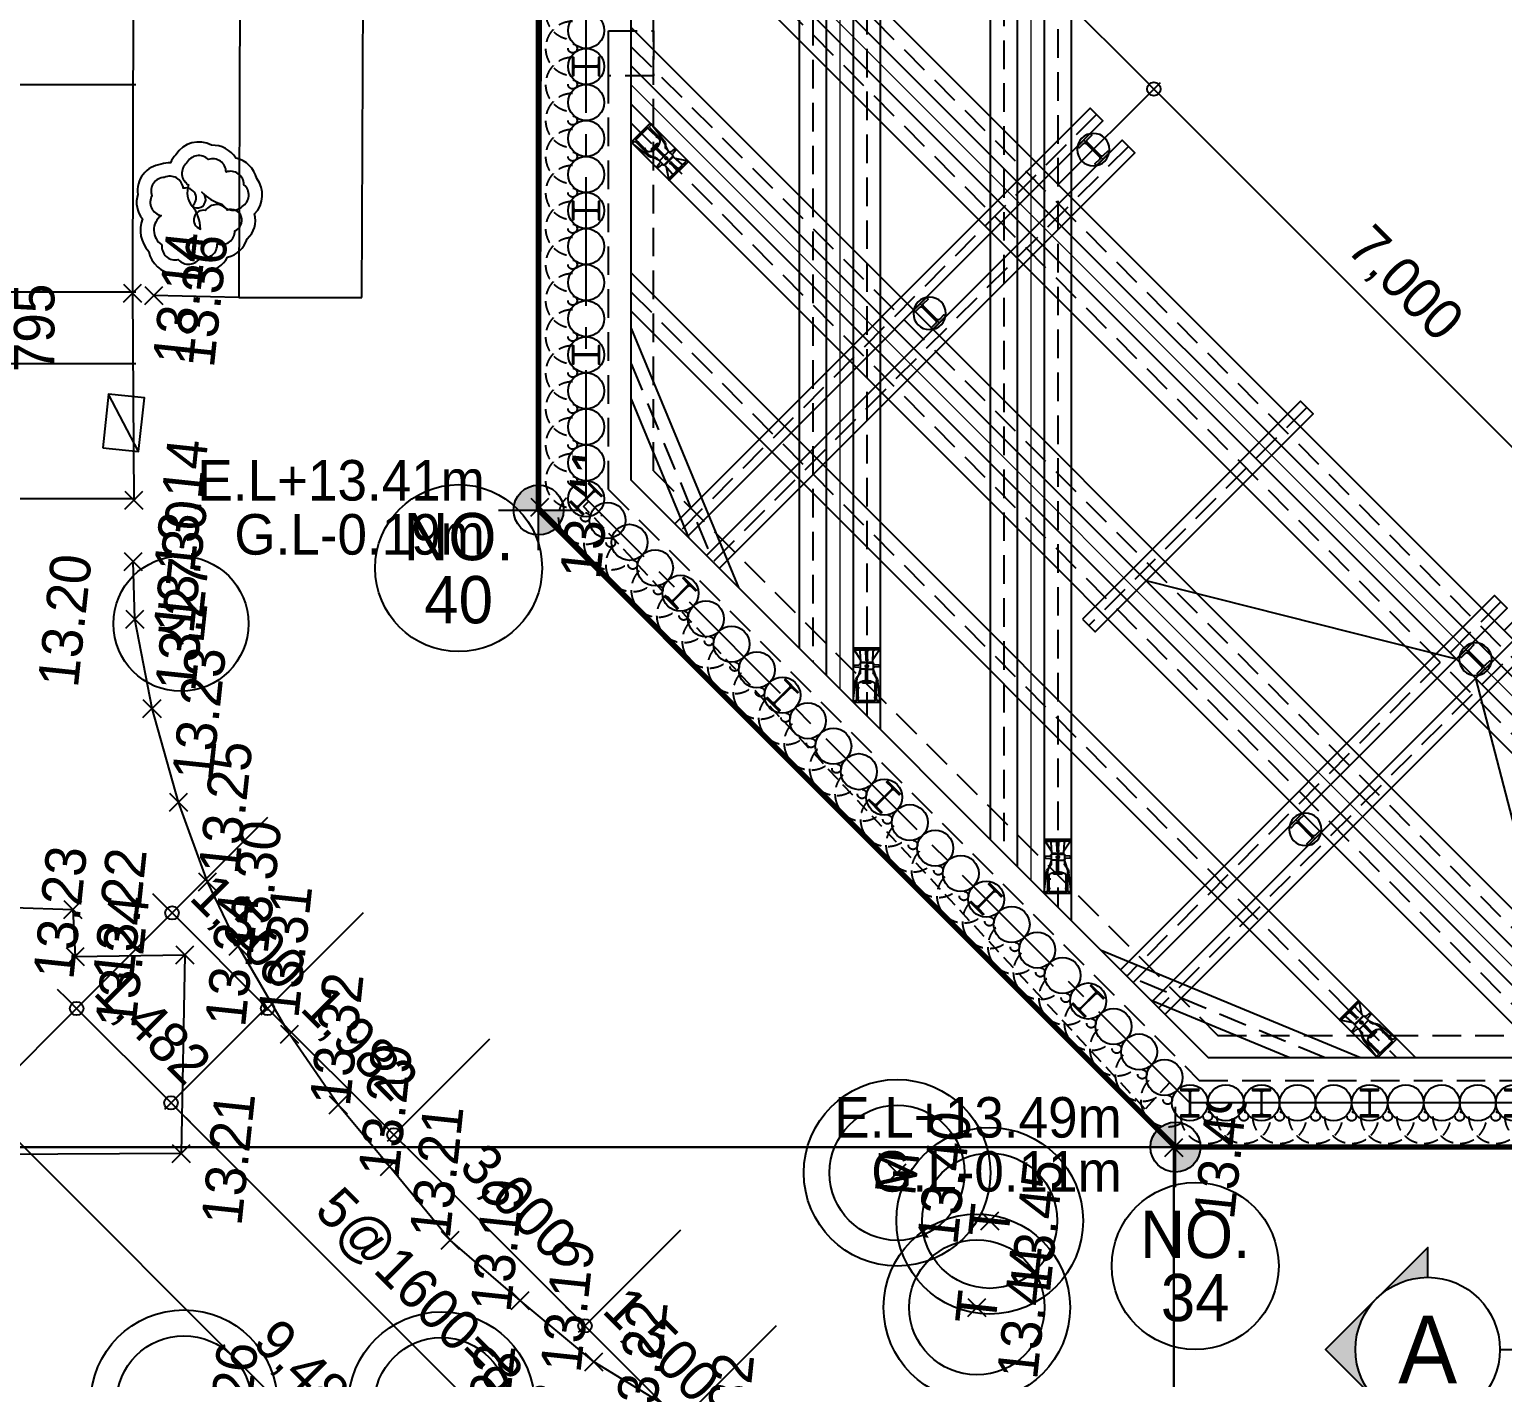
# Model space of a CAD drawing. Header units: millimetres. Extents: x 1073475 to 2890243, y -1340830 to -367733.
# Drawn here: x 1299407 to 1315763, y -447773 to -432809 of the extents above; entities that cross this region are included whole.
import ezdxf
from ezdxf.enums import TextEntityAlignment as Align
from ezdxf.xclip import XClip

# ---------------------------------------------------------------- set-up
doc = ezdxf.new("R2010")
doc.units = ezdxf.units.MM
doc.header["$LTSCALE"] = 50
doc.header["$XCLIPFRAME"] = 2
doc.header["$PDMODE"] = 3
doc.header["$PDSIZE"] = 100
for name, pattern in [('CENTER2', [28.575, 19.05, -3.175, 3.175, -3.175]), ('HIDDEN', [9.525, 6.35, -3.175]), ('HIDDEN2', [4.7625, 3.175, -1.5875]), ('PHANTOM', [63.5, 31.75, -6.35, 6.35, -6.35, 6.35, -6.35])]:
    doc.linetypes.add(name, pattern=pattern)
doc.layers.get('Defpoints').update_dxf_attribs({"color": 151})
doc.layers.add('_0', color=7, linetype='Continuous', lineweight=0)
for name, color, linetype in [('ANGLE', 1, 'Continuous'), ('C-DIM', 7, 'Continuous'), ('CEN', 1, 'CENTER2'), ('CIP', 1, 'Continuous'), ('FIN', 5, 'Continuous'), ('H-BEAM', 5, 'Continuous'), ('H-BEAM-상부', 173, 'Continuous'), ('HPILE-300x200', 3, 'Continuous'), ('NO', 2, 'Continuous'), ('POST PILE', 6, 'Continuous'), ('SGR', 8, 'Continuous'), ('ST-CEN', 1, 'HIDDEN'), ('ST-CEN(상부 H-BEAM)', 1, 'HIDDEN'), ('ST-CEN(하부 H-BEAM)', 1, 'HIDDEN'), ('STRUT', 3, 'Continuous'), ('WALE-1', 3, 'Continuous'), ('가시설', 4, 'HIDDEN2'), ('건축', 233, 'HIDDEN'), ('단면', 4, 'Continuous'), ('대지경계선', 6, 'PHANTOM'), ('도로', 1, 'Continuous'), ('맨홀', 1, 'Continuous'), ('보도', 7, 'Continuous'), ('상수도맨홀', 1, 'Continuous'), ('신호등', 1, 'Continuous'), ('연속지적도', 32, 'Continuous'), ('우수받이', 5, 'Continuous'), ('유압JACK', 2, 'Continuous'), ('자전거전용도로', 7, 'Continuous'), ('조경', 3, 'Continuous'), ('측량점_높이', 8, 'Continuous'), ('측량점_심볼', 7, 'Continuous'), ('통신맨홀', 1, 'Continuous'), ('현황레벨', 7, 'Continuous'), ('화단경계', 3, 'Continuous'), ('횡단보도', 40, 'Continuous')]:
    doc.layers.add(name, color=color, linetype=linetype)
doc.styles.add('굴림체', font='')
doc.styles.add('돋움', font='')
doc.styles.get('굴림체').set_extended_font_data('Dotum')
doc.styles.get('돋움').set_extended_font_data('Dotum')
doc.dimstyles.new('SAM-300', dxfattribs={"dimscale": 1.5, "dimtxt": 300, "dimasz": 100, "dimexe": 70, "dimexo": 0, "dimgap": 100, "dimtad": 1, "dimdec": 0, "dimzin": 0, "dimdsep": 46, "dimlunit": 6, "dimtxsty": '돋움', "dimblk": 'ORIGIN', "dimcen": 100, "dimclrd": 1, "dimclre": 1, "dimclrt": 7, "dimadec": 0, "dimazin": 0, "dimtfac": 1, "dimtdec": 0, "dimtix": 1, "dimtmove": 2, "dimatfit": 3, "dimfxl": 70, "dimtolj": 1, "dimtzin": 0, "dimlwd": -1, "dimlwe": -1, "dimarcsym": 0})

# ---------------------------------------------------------------- blocks, each defined once
blk = doc.blocks.new('A$405090834614')
at = {"layer": '가시설', "color": 251}
for p, q in [((132374, 145857), (138369, 152762)), ((138369, 152762), (140599, 150897)), ((140599, 150897), (134797, 144051)), ((134797, 144051), (132374, 145857))]:
    blk.add_line(p, q, dxfattribs=at)
at = {"layer": '도로', "color": 251}
for p, q in [((148322, 158834), (140195, 157992)), ((140195, 157992), (137910, 157734)), ((136597, 157584), (137235, 157670)), ((137235, 157670), (137235, 157670)), ((137910, 157734), (137910, 157734)), ((135632, 157291), (136597, 157584)), ((134629, 156889), (135632, 157291)), ((133785, 156476), (134629, 156889)), ((133112, 156062), (133785, 156476)), ((132199, 155391), (133112, 156062)), ((131475, 154771), (132199, 155391)), ((130855, 154133), (131475, 154771)), ((130114, 153376), (130855, 154133)), ((129528, 152532), (130114, 153376)), ((128940, 151649), (129528, 152532)), ((128458, 150633), (128940, 151649))]:
    blk.add_line(p, q, dxfattribs=at)
at = {"layer": '맨홀', "color": 251}
for radius in [1036, 750]:
    blk.add_circle((131380, 148521), radius, dxfattribs=at)
at = {"layer": '보도', "color": 251}
for p, q in [((152284, 154699), (138309, 153245)), ((138309, 153245), (131984, 145496)), ((138309, 153245), (138309, 153245)), ((131984, 145496), (131984, 145496)), ((131984, 145496), (133055, 135292))]:
    blk.add_line(p, q, dxfattribs=at)
at = {"layer": '상수도맨홀', "color": 251}
for centre, radius in [((128001, 156125), 1036), ((128001, 156125), 750), ((128282, 153279), 1036), ((128282, 153279), 750)]:
    blk.add_circle(centre, radius, dxfattribs=at)
at = {"layer": '신호등', "color": 251}
blk.add_circle((136602, 157071), 750, dxfattribs=at)
at = {"layer": '연속지적도', "color": 251}
for p, q in [((128018, 182925), (131988, 145494)), ((131988, 145494), (128018, 182925)), ((138278, 153274), (161008, 155684)), ((161008, 155684), (138278, 153274)), ((131988, 145494), (138278, 153274)), ((138278, 153274), (131988, 145494)), ((92708, 141325), (131988, 145494)), ((131988, 145494), (92708, 141325)), ((131988, 145494), (134628, 120624)), ((134628, 120624), (131988, 145494))]:
    blk.add_line(p, q, dxfattribs=at)
at = {"layer": '우수받이', "color": 251}
blk.add_lwpolyline([(138452, 158139), (138452, 157739), (139052, 157739), (139052, 158139)], close=True, dxfattribs=at)
blk.add_lwpolyline([(138452, 157739), (139052, 158139)], dxfattribs=at)
at = {"layer": '자전거전용도로', "color": 251}
for p, q in [((140273, 156812), (140415, 155454)), ((140415, 155454), (151998, 156633))]:
    blk.add_line(p, q, dxfattribs=at)
at = {"layer": '조경', "color": 251}
for points in [[(140675, 157862, 0.346815), (140461, 157560, 0.330985), (140521, 157208, 0.257815), (140703, 156985, 0.268393), (140929, 156790, 0.287741), (141213, 156737, 0.374085), (141604, 156754, 0.296108), (141804, 157010, 0.276004), (141919, 157293, 0.397465), (141773, 157676, 0.08978), (141679, 157725, 0.089366), (141651, 157827, 0.417873), (141290, 158050, 0.244957), (141026, 157971, 0.283849)], [(140761, 157724, 0.520567), (140619, 157526, 0.520567), (140668, 157288, 0.520567), (140839, 157115, 0.520567), (141004, 156936, 0.997573), (141222, 157043, 0.520567), (141193, 157284, 0.940956), (140981, 157318, 0.176046), (141224, 157436, 1.063971), (141389, 157347, 0.138397), (141283, 157111, 0.467806), (141280, 156882, 0.520567), (141522, 156889, 0.520567), (141640, 157101, 0.520567), (141757, 157312, 0.520567), (141693, 157547, 0.520567), (141455, 157500, 0.258914), (141224, 157436, 0.824029), (141411, 157555, 0.520567), (141508, 157777, 0.520567), (141294, 157892, 0.520567), (141086, 157767, 0.520567), (140761, 157724)]]:
    blk.add_lwpolyline(points, format="xyb", close=True, dxfattribs=at)
at = {"layer": '측량점_심볼', "color": 251}
for p in [(132806, 157850), (133322, 157931), (140195, 157992), (137235, 157670), (137910, 157734), (140193, 157756), (136597, 157584), (135632, 157291), (134629, 156889), (132951, 156640), (130754, 156448), (133785, 156476), (133112, 156062), (132199, 155391), (131475, 154771), (130855, 154133), (130114, 153376), (138309, 153245), (129528, 152532), (128940, 151649), (131380, 148521), (129988, 147483), (130959, 147442), (131984, 145496), (141444, 143892)]:
    blk.add_point(p, dxfattribs=at)
at = {"layer": '통신맨홀', "color": 251}
for centre, radius in [((129988, 147483), 1036), ((130959, 147442), 1036), ((129988, 147483), 750), ((130959, 147442), 750)]:
    blk.add_circle(centre, radius, dxfattribs=at)
at = {"layer": '화단경계', "color": 251}
for p, q in [((151883, 158016), (140273, 156812)), ((140273, 156812), (140193, 157756)), ((140193, 157756), (140193, 157756))]:
    blk.add_line(p, q, dxfattribs=at)
at = {"layer": '횡단보도', "color": 251}
for p, q in [((130754, 156448), (129952, 163670)), ((133274, 158592), (133322, 157931)), ((133322, 157931), (132806, 157850)), ((132806, 157850), (132951, 156640)), ((132951, 156640), (130754, 156448))]:
    blk.add_line(p, q, dxfattribs=at)
at = {"layer": '상수도맨홀', "color": 251, "style": '굴림체'}
for s, p in [('신', (136602, 157071)), ('M', (131380, 148521)), ('T', (129988, 147483)), ('T', (130959, 147442))]:
    blk.add_text(s, height=450, dxfattribs=at).set_placement(p, align=Align.MIDDLE)
at = {"layer": '측량점_높이', "color": 251, "style": '굴림체'}
for s, p in [('13.20', (136502, 158583)), ('13.23', (133274, 158292)), ('13.14', (140195, 157692)), ('13.24', (132806, 157550)), ('13.22', (133322, 157631)), ('13.30', (137235, 157370)), ('13.14', (137910, 157434)), ('13.36', (140193, 157456)), ('13.27', (136597, 157284)), ('13.23', (135632, 156991)), ('13.25', (134629, 156589)), ('13.24', (132951, 156340)), ('13.21', (130754, 156148)), ('13.30', (133785, 156176)), ('13.26', (128001, 155825)), ('13.31', (133112, 155762)), ('13.32', (132199, 155091)), ('13.29', (131475, 154471)), ('13.21', (130855, 153833)), ('13.22', (128282, 152979)), ('13.19', (130114, 153076)), ('13.41', (138309, 152945)), ('13.19', (129528, 152232)), ('13.22', (128940, 151349)), ('13.32', (128458, 150333)), ('13.40', (131380, 148221)), ('13.44', (129988, 147183)), ('13.45', (130959, 147142)), ('13.49', (131984, 145196)), ('13.73', (141444, 143592))]:
    blk.add_text(s, height=450, dxfattribs=at).set_placement(p, align=Align.TOP_CENTER)
blk = doc.blocks.new('20240926 평면')
at = {"layer": '건축'}
for p, q in [((-5159, -27541), (-5159, -5159)), ((-4659, -27334), (-4659, -5366)), ((-4659, -27334), (1607, -33600)), ((-5159, -27541), (1400, -34100)), ((1607, -33600), (24941, -33600)), ((1400, -34100), (25441, -34100))]:
    blk.add_line(p, q, dxfattribs=at)
at = {"layer": '건축', "color": 255}
blk.add_lwpolyline([(26141, -34840), (1135, -34840), (-5936, -27769), (-5936, -4908), (-280, 749), (26141, 749)], close=True, dxfattribs=at)
at = {"layer": '건축'}
blk.add_lwpolyline([(-4659, -22950), (-5159, -22950), (-5159, -22450), (-4659, -22450)], close=True, dxfattribs=at)
blk = doc.blocks.new('A$C5B0247DC')
at = {"layer": '현황레벨'}
h = blk.add_hatch(color=256, dxfattribs=at)
h.paths.add_polyline_path([(0, 110.9, 0.414214), (-110.9, 0), (0, 0)])
h.paths.add_polyline_path([(0, 0), (0, -110.9, 0.414214), (110.9, 0)])
for p, q in [((0, -178.5), (0, 178.5)), ((-178.5, 0), (178.5, 0))]:
    blk.add_line(p, q, dxfattribs=at)
blk.add_circle((0, 0), 110.9, dxfattribs=at)
blk = doc.blocks.new('A$C070F4A8E')
at = {"layer": '단면'}
h = blk.add_hatch(color=256, dxfattribs=at)
h.paths.add_polyline_path([(-1074.3, 302.3), (-1376.6, 0), (-1074.3, -302.3, -0.414214)])
h.paths.add_polyline_path([(-772.1, 604.6), (-1074.3, 302.3, -0.198912), (-772.1, 427.5)])
h.paths.add_polyline_path([(-772.1, -427.5, -0.198912), (-1074.3, -302.3), (-772.1, -604.6)])
for p, q in [((-344.6, 0), (0, 0)), ((0, 0), (0, -844.8))]:
    blk.add_line(p, q, dxfattribs=at)
blk.add_lwpolyline([(-772.1, -427.5), (-772.1, -604.6), (-1376.6, 0), (-772.1, 604.6), (-772.1, 427.5)], dxfattribs=at)
at = {"layer": '단면', "extrusion": (0, 0, -1)}
blk.add_ellipse((-772.1, 0), major_axis=(0.6, 427.5), ratio=1, start_param=4.711077, end_param=10.994262, dxfattribs=at)
blk = doc.blocks.new('A$C1D3235D9')
at = {"layer": 'SGR', "linetype": 'HIDDEN2'}
blk.add_circle((0, 0), 50, dxfattribs=at)
blk.add_arc((0, 0), 300, 0, 180, dxfattribs=at)
blk = doc.blocks.new('h-200')
at = {"layer": 'HPILE-300x200'}
blk.add_line((0, -150), (0, 150), dxfattribs=at)
blk.add_lwpolyline([(-100, 150), (-100, 136), (-24.5, 136, -0.4142136), (-4.5, 116), (-4.5, -116, -0.4142136), (-24.5, -136), (-100, -136), (-100, -150), (100, -150), (100, -136), (24.5, -136, -0.4142136), (4.5, -116), (4.5, 116, -0.4142136), (24.5, 136), (100, 136), (100, 150)], format="xyb", close=True, dxfattribs=at)
blk = doc.blocks.new('CIP')
at = {"layer": 'CIP'}
for centre in [(0, 0), (400, 0), (800, 0), (1200, 0)]:
    blk.add_circle(centre, 200, dxfattribs=at)
at = {"layer": 'HPILE-300x200'}
blk.add_blockref('h-200', (1200, 0), dxfattribs=at)
at = {"layer": 'SGR', "linetype": 'HIDDEN2'}
for p in [(-200, 150), (200, 150), (600, 150), (1000, 150)]:
    blk.add_blockref('A$C1D3235D9', p, dxfattribs=at)
blk = doc.blocks.new('_Origin')
at = {"color": 0, "linetype": 'ByBlock', "lineweight": -2}
blk.add_line((0, 0), (-1, 0), dxfattribs=at)
blk.add_circle((0, 0), 0.5, dxfattribs=at)
blk = doc.blocks.new('*D711')
at = {"layer": 'C-DIM', "color": 1, "ltscale": 0.2, "transparency": 16777216}
for p, q in [((1299931, -443676), (1298796, -444811)), ((1305469, -451336), (1298976, -444843)), ((1306636, -450381), (1305501, -451516))]:
    blk.add_line(p, q, dxfattribs=at)
at = {"layer": 'Defpoints', "color": 0, "ltscale": 0.2, "transparency": 16777216}
for p in [(1299931, -443676), (1298870, -444737), (1306636, -450381)]:
    blk.add_point(p, dxfattribs=at)
at = {"layer": 'C-DIM', "color": 1, "ltscale": 0.2, "transparency": 16777216, "xscale": 150, "yscale": 150, "zscale": 150}
for p, rotation in [((1298870, -444737), 135), ((1305575, -451442), 315)]:
    blk.add_blockref('_Origin', p, dxfattribs=dict(at, rotation=rotation))
at = {"layer": 'C-DIM', "color": 7, "ltscale": 0.2, "transparency": 16777216, "insert": (1302519, -447793), "char_height": 450, "attachment_point": 5, "rotation": 315, "style": '돋움'}
blk.add_mtext('\\A1;9,482', dxfattribs=at)
blk = doc.blocks.new('*D719')
at = {"layer": 'C-DIM', "color": 1, "ltscale": 0.2, "transparency": 16777216}
for p, q in [((1302040, -443664), (1300905, -444798)), ((1306530, -450275), (1301085, -444830)), ((1307697, -449320), (1306562, -450455))]:
    blk.add_line(p, q, dxfattribs=at)
at = {"layer": 'Defpoints', "color": 0, "ltscale": 0.2, "transparency": 16777216}
for p in [(1302040, -443664), (1300979, -444724), (1307697, -449320)]:
    blk.add_point(p, dxfattribs=at)
at = {"layer": 'C-DIM', "color": 1, "ltscale": 0.2, "transparency": 16777216, "xscale": 150, "yscale": 150, "zscale": 150}
for p, rotation in [((1300979, -444724), 135), ((1306636, -450381), 315)]:
    blk.add_blockref('_Origin', p, dxfattribs=dict(at, rotation=rotation))
at = {"layer": 'C-DIM', "color": 7, "ltscale": 0.2, "transparency": 16777216, "insert": (1304117, -447243), "char_height": 450, "attachment_point": 5, "rotation": 315, "style": '돋움'}
blk.add_mtext('\\A1;5@1600=8,000', dxfattribs=at)
blk = doc.blocks.new('*D720')
at = {"layer": 'C-DIM', "color": 1, "ltscale": 0.2, "transparency": 16777216}
for p, q in [((1300991, -442615), (1299857, -443750)), ((1299825, -443570), (1299719, -443464)), ((1300979, -444724), (1299931, -443676)), ((1302040, -443664), (1300905, -444798)), ((1301085, -444830), (1301191, -444936))]:
    blk.add_line(p, q, dxfattribs=at)
at = {"layer": 'Defpoints', "color": 0, "ltscale": 0.2, "transparency": 16777216}
for p in [(1300991, -442615), (1299931, -443676), (1302040, -443664)]:
    blk.add_point(p, dxfattribs=at)
at = {"layer": 'C-DIM', "color": 1, "ltscale": 0.2, "transparency": 16777216, "xscale": 150, "yscale": 150, "zscale": 150}
for p, rotation in [((1299931, -443676), 315), ((1300979, -444724), 135)]:
    blk.add_blockref('_Origin', p, dxfattribs=dict(at, rotation=rotation))
at = {"layer": 'C-DIM', "color": 7, "ltscale": 0.2, "transparency": 16777216, "insert": (1300751, -443904), "char_height": 450, "attachment_point": 5, "rotation": 315, "style": '돋움'}
blk.add_mtext('\\A1;1,482', dxfattribs=at)
blk = doc.blocks.new('*D760')
at = {"layer": 'C-DIM', "color": 1, "ltscale": 0.2, "transparency": 16777216}
for p, q in [((1307697, -447199), (1306562, -448334)), ((1306530, -448154), (1306424, -448048)), ((1307697, -449320), (1306636, -448260)), ((1308757, -448260), (1307622, -449395)), ((1307803, -449426), (1307909, -449533))]:
    blk.add_line(p, q, dxfattribs=at)
at = {"layer": 'Defpoints', "color": 0, "ltscale": 0.2, "transparency": 16777216}
for p in [(1307697, -447199), (1306636, -448260), (1308757, -448260)]:
    blk.add_point(p, dxfattribs=at)
at = {"layer": 'C-DIM', "color": 1, "ltscale": 0.2, "transparency": 16777216, "xscale": 150, "yscale": 150, "zscale": 150}
for p, rotation in [((1306636, -448260), 315), ((1307697, -449320), 135)]:
    blk.add_blockref('_Origin', p, dxfattribs=dict(at, rotation=rotation))
at = {"layer": 'C-DIM', "color": 7, "ltscale": 0.2, "transparency": 16777216, "insert": (1307462, -448494), "char_height": 450, "attachment_point": 5, "rotation": 315, "style": '돋움'}
blk.add_mtext('\\A1;1,500', dxfattribs=at)
blk = doc.blocks.new('*D761')
at = {"layer": 'C-DIM', "color": 1, "ltscale": 0.2, "transparency": 16777216}
for p, q in [((1306636, -446138), (1305501, -447273)), ((1305469, -447093), (1305363, -446987)), ((1306636, -448260), (1305575, -447199)), ((1307697, -447199), (1306562, -448334)), ((1306742, -448366), (1306848, -448472))]:
    blk.add_line(p, q, dxfattribs=at)
at = {"layer": 'Defpoints', "color": 0, "ltscale": 0.2, "transparency": 16777216}
for p in [(1306636, -446138), (1305575, -447199), (1307697, -447199)]:
    blk.add_point(p, dxfattribs=at)
at = {"layer": 'C-DIM', "color": 1, "ltscale": 0.2, "transparency": 16777216, "xscale": 150, "yscale": 150, "zscale": 150}
for p, rotation in [((1305575, -447199), 315), ((1306636, -448260), 135)]:
    blk.add_blockref('_Origin', p, dxfattribs=dict(at, rotation=rotation))
at = {"layer": 'C-DIM', "color": 7, "ltscale": 0.2, "transparency": 16777216, "insert": (1306402, -447433), "char_height": 450, "attachment_point": 5, "rotation": 315, "style": '돋움'}
blk.add_mtext('\\A1;1,500', dxfattribs=at)
blk = doc.blocks.new('*D762')
at = {"layer": 'C-DIM', "color": 1, "ltscale": 0.2, "transparency": 16777216}
for p, q in [((1304515, -444017), (1303380, -445152)), ((1305469, -447093), (1303560, -445184)), ((1306636, -446138), (1305501, -447273))]:
    blk.add_line(p, q, dxfattribs=at)
at = {"layer": 'Defpoints', "color": 0, "ltscale": 0.2, "transparency": 16777216}
for p in [(1304515, -444017), (1303454, -445078), (1306636, -446138)]:
    blk.add_point(p, dxfattribs=at)
at = {"layer": 'C-DIM', "color": 1, "ltscale": 0.2, "transparency": 16777216, "xscale": 150, "yscale": 150, "zscale": 150}
for p, rotation in [((1303454, -445078), 135), ((1305575, -447199), 315)]:
    blk.add_blockref('_Origin', p, dxfattribs=dict(at, rotation=rotation))
at = {"layer": 'C-DIM', "color": 7, "ltscale": 0.2, "transparency": 16777216, "insert": (1304811, -445842), "char_height": 450, "attachment_point": 5, "rotation": 315, "style": '돋움'}
blk.add_mtext('\\A1;3,000', dxfattribs=at)
blk = doc.blocks.new('*D763')
at = {"layer": 'C-DIM', "color": 1, "ltscale": 0.2, "transparency": 16777216}
for p, q in [((1303113, -442615), (1301978, -443750)), ((1303348, -444972), (1302158, -443782)), ((1304515, -444017), (1303380, -445152))]:
    blk.add_line(p, q, dxfattribs=at)
at = {"layer": 'Defpoints', "color": 0, "ltscale": 0.2, "transparency": 16777216}
for p in [(1303113, -442615), (1302052, -443676), (1304515, -444017)]:
    blk.add_point(p, dxfattribs=at)
at = {"layer": 'C-DIM', "color": 1, "ltscale": 0.2, "transparency": 16777216, "xscale": 150, "yscale": 150, "zscale": 150}
for p, rotation in [((1302052, -443676), 135), ((1303454, -445078), 315)]:
    blk.add_blockref('_Origin', p, dxfattribs=dict(at, rotation=rotation))
at = {"layer": 'C-DIM', "color": 7, "ltscale": 0.2, "transparency": 16777216, "insert": (1303049, -444081), "char_height": 450, "attachment_point": 5, "rotation": 315, "style": '돋움'}
blk.add_mtext('\\A1;1,982', dxfattribs=at)
blk = doc.blocks.new('*D764')
at = {"layer": 'C-DIM', "color": 1, "ltscale": 0.2, "transparency": 16777216}
for p, q in [((1302052, -441555), (1300917, -442690)), ((1300885, -442509), (1300779, -442403)), ((1302052, -443676), (1300991, -442615)), ((1303113, -442615), (1301978, -443750)), ((1302158, -443782), (1302264, -443888))]:
    blk.add_line(p, q, dxfattribs=at)
at = {"layer": 'Defpoints', "color": 0, "ltscale": 0.2, "transparency": 16777216}
for p in [(1302052, -441555), (1300991, -442615), (1303113, -442615)]:
    blk.add_point(p, dxfattribs=at)
at = {"layer": 'C-DIM', "color": 1, "ltscale": 0.2, "transparency": 16777216, "xscale": 150, "yscale": 150, "zscale": 150}
for p, rotation in [((1300991, -442615), 315), ((1302052, -443676), 135)]:
    blk.add_blockref('_Origin', p, dxfattribs=dict(at, rotation=rotation))
at = {"layer": 'C-DIM', "color": 7, "ltscale": 0.2, "transparency": 16777216, "insert": (1301818, -442850), "char_height": 450, "attachment_point": 5, "rotation": 315, "style": '돋움'}
blk.add_mtext('\\A1;1,500', dxfattribs=at)
blk = doc.blocks.new('*D765')
at = {"layer": 'C-DIM', "color": 1, "ltscale": 0.2, "transparency": 16777216}
for p, q in [((1299088, -436369), (1299088, -436219)), ((1300588, -436519), (1298983, -436519)), ((1299088, -438019), (1299088, -436519)), ((1300588, -438019), (1298983, -438019)), ((1299088, -438169), (1299088, -438319))]:
    blk.add_line(p, q, dxfattribs=at)
at = {"layer": 'Defpoints', "color": 0, "ltscale": 0.2, "transparency": 16777216}
for p in [(1299088, -436519), (1300588, -436519), (1300588, -438019)]:
    blk.add_point(p, dxfattribs=at)
at = {"layer": 'C-DIM', "color": 1, "ltscale": 0.2, "transparency": 16777216, "xscale": 150, "yscale": 150, "zscale": 150}
for p, rotation in [((1299088, -436519), 270), ((1299088, -438019), 90)]:
    blk.add_blockref('_Origin', p, dxfattribs=dict(at, rotation=rotation))
at = {"layer": 'C-DIM', "color": 7, "ltscale": 0.2, "transparency": 16777216, "insert": (1298669, -437269), "char_height": 450, "attachment_point": 5, "rotation": 90, "style": '돋움'}
blk.add_mtext('\\A1;1,500', dxfattribs=at)
blk = doc.blocks.new('*D773')
at = {"layer": 'C-DIM', "color": 1, "ltscale": 0.2, "transparency": 16777216}
for p, q in [((1300588, -430424), (1298983, -430424)), ((1299088, -433274), (1299088, -430574)), ((1300588, -433424), (1298983, -433424))]:
    blk.add_line(p, q, dxfattribs=at)
at = {"layer": 'Defpoints', "color": 0, "ltscale": 0.2, "transparency": 16777216}
for p in [(1299088, -430424), (1300588, -430424), (1300588, -433424)]:
    blk.add_point(p, dxfattribs=at)
at = {"layer": 'C-DIM', "color": 1, "ltscale": 0.2, "transparency": 16777216, "xscale": 150, "yscale": 150, "zscale": 150}
for p, rotation in [((1299088, -430424), 90), ((1299088, -433424), 270)]:
    blk.add_blockref('_Origin', p, dxfattribs=dict(at, rotation=rotation))
at = {"layer": 'C-DIM', "color": 7, "ltscale": 0.2, "transparency": 16777216, "insert": (1298669, -431924), "char_height": 450, "attachment_point": 5, "rotation": 90, "style": '돋움'}
blk.add_mtext('\\A1;3,000', dxfattribs=at)
blk = doc.blocks.new('*D774')
at = {"layer": 'C-DIM', "color": 1, "ltscale": 0.2, "transparency": 16777216}
for p, q in [((1299088, -435574), (1299088, -435424)), ((1300588, -435724), (1298983, -435724)), ((1299088, -436519), (1299088, -435724)), ((1300588, -436519), (1298983, -436519)), ((1299088, -436669), (1299088, -436819))]:
    blk.add_line(p, q, dxfattribs=at)
at = {"layer": 'Defpoints', "color": 0, "ltscale": 0.2, "transparency": 16777216}
for p in [(1299088, -435724), (1300588, -435724), (1300588, -436519)]:
    blk.add_point(p, dxfattribs=at)
at = {"layer": 'C-DIM', "color": 1, "ltscale": 0.2, "transparency": 16777216, "xscale": 150, "yscale": 150, "zscale": 150}
for p, rotation in [((1299088, -435724), 270), ((1299088, -436519), 90)]:
    blk.add_blockref('_Origin', p, dxfattribs=dict(at, rotation=rotation))
at = {"layer": 'C-DIM', "color": 7, "ltscale": 0.2, "transparency": 16777216, "char_height": 450, "attachment_point": 5, "rotation": 90, "style": '돋움'}
for s, insert in [('\\A1;795', (1299463, -436122)), ('\\A1;', (1298713, -436122))]:
    blk.add_mtext(s, dxfattribs=dict(at, insert=insert))
blk = doc.blocks.new('*D775')
at = {"layer": 'C-DIM', "color": 1, "ltscale": 0.2, "transparency": 16777216}
for p, q in [((1300588, -433424), (1298983, -433424)), ((1299088, -435574), (1299088, -433574)), ((1300588, -435724), (1298983, -435724))]:
    blk.add_line(p, q, dxfattribs=at)
at = {"layer": 'Defpoints', "color": 0, "ltscale": 0.2, "transparency": 16777216}
for p in [(1299088, -433424), (1300588, -433424), (1300588, -435724)]:
    blk.add_point(p, dxfattribs=at)
at = {"layer": 'C-DIM', "color": 1, "ltscale": 0.2, "transparency": 16777216, "xscale": 150, "yscale": 150, "zscale": 150}
for p, rotation in [((1299088, -433424), 90), ((1299088, -435724), 270)]:
    blk.add_blockref('_Origin', p, dxfattribs=dict(at, rotation=rotation))
at = {"layer": 'C-DIM', "color": 7, "ltscale": 0.2, "transparency": 16777216, "insert": (1298669, -434574), "char_height": 450, "attachment_point": 5, "rotation": 90, "style": '돋움'}
blk.add_mtext('\\A1;2,300', dxfattribs=at)
blk = doc.blocks.new('*D782')
at = {"layer": 'C-DIM', "color": 1, "ltscale": 0.2, "transparency": 16777216}
for p, q in [((1306088, -429788), (1307223, -428653)), ((1307254, -428833), (1311786, -433364)), ((1310831, -434531), (1311966, -433396))]:
    blk.add_line(p, q, dxfattribs=at)
at = {"layer": 'Defpoints', "color": 0, "ltscale": 0.2, "transparency": 16777216}
for p in [(1306088, -429788), (1311892, -433470), (1310831, -434531)]:
    blk.add_point(p, dxfattribs=at)
at = {"layer": 'C-DIM', "color": 1, "ltscale": 0.2, "transparency": 16777216, "xscale": 150, "yscale": 150, "zscale": 150}
for p, rotation in [((1307148, -428727), 135.0000000023582), ((1311892, -433470), 315.0000000023583)]:
    blk.add_blockref('_Origin', p, dxfattribs=dict(at, rotation=rotation))
at = {"layer": 'C-DIM', "color": 7, "ltscale": 0.2, "transparency": 16777216, "insert": (1309816, -430803), "char_height": 450, "attachment_point": 5, "rotation": 315, "style": '돋움'}
blk.add_mtext('\\A1;6,708', dxfattribs=at)
blk = doc.blocks.new('*D783')
at = {"layer": 'C-DIM', "color": 1, "ltscale": 0.2, "transparency": 16777216}
for p, q in [((1310831, -434531), (1311966, -433396)), ((1311998, -433577), (1316735, -438314)), ((1315781, -439481), (1316916, -438346))]:
    blk.add_line(p, q, dxfattribs=at)
at = {"layer": 'Defpoints', "color": 0, "ltscale": 0.2, "transparency": 16777216}
for p in [(1310831, -434531), (1316841, -438420), (1315781, -439481)]:
    blk.add_point(p, dxfattribs=at)
at = {"layer": 'C-DIM', "color": 1, "ltscale": 0.2, "transparency": 16777216, "xscale": 150, "yscale": 150, "zscale": 150}
for p, rotation in [((1311892, -433470), 135.0000000023582), ((1316841, -438420), 315.0000000023583)]:
    blk.add_blockref('_Origin', p, dxfattribs=dict(at, rotation=rotation))
at = {"layer": 'C-DIM', "color": 7, "ltscale": 0.2, "transparency": 16777216, "insert": (1314663, -435649), "char_height": 450, "attachment_point": 5, "rotation": 315, "style": '돋움'}
blk.add_mtext('\\A1;7,000', dxfattribs=at)
blk = doc.blocks.new('A$C26452653')
at = {"layer": '유압JACK'}
for p, q in [((0, 600), (0, 587)), ((0, 600), (300, 600)), ((300, 600), (0, 600)), ((5, 582), (62, 582)), ((5, 582), (150, 582)), ((5, 582), (125, 582)), ((9, 582), (82, 471)), ((83, 450), (77, 568)), ((295, 582), (139, 582)), ((142, 479), (140, 567)), ((158, 479), (160, 567)), ((295, 582), (175, 582)), ((217, 450), (223, 568)), ((291, 582), (218, 471)), ((295, 582), (238, 582)), ((300, 600), (300, 587)), ((17, 413), (64, 417)), ((17, 393), (64, 389)), ((77, 363), (54, 296)), ((77, 434), (77, 432)), ((77, 432), (77, 372)), ((77, 374), (77, 372)), ((77, 373), (77, 372)), ((133, 368), (77, 368)), ((77, 368), (77, 327)), ((150, 438), (81, 438)), ((150, 368), (81, 368)), ((150, 444), (89, 444)), ((95, 444), (95, 438)), ((95, 444), (205, 444)), ((95, 438), (205, 438)), ((98, 444), (98, 438)), ((133, 368), (222, 368)), ((141, 247), (141, 360)), ((141, 341), (159, 341)), ((150, 444), (211, 444)), ((150, 438), (218, 438)), ((150, 368), (218, 368)), ((159, 247), (159, 360)), ((202, 444), (202, 438)), ((205, 444), (205, 438)), ((222, 434), (222, 432)), ((222, 432), (222, 372)), ((222, 374), (222, 372)), ((222, 373), (222, 372)), ((222, 368), (222, 327)), ((222, 363), (246, 296)), ((282, 413), (236, 417)), ((282, 393), (236, 389)), ((0, 13), (26, 234)), ((40, 33), (40, 244)), ((56, 21), (56, 199)), ((56, 168), (60, 168)), ((70, 311), (57, 299)), ((60, 168), (60, 153)), ((92, 226), (92, 221)), ((92, 226), (207, 226)), ((92, 221), (207, 221)), ((98, 234), (98, 226)), ((98, 226), (197, 226)), ((101, 235), (101, 226)), ((102, 226), (102, 221)), ((103, 226), (103, 221)), ((103, 221), (195, 221)), ((103, 218), (103, 213)), ((103, 218), (195, 218)), ((103, 213), (197, 213)), ((105, 221), (105, 218)), ((141, 259), (159, 259)), ((195, 221), (197, 221)), ((195, 221), (195, 218)), ((195, 218), (197, 218)), ((197, 226), (197, 221)), ((197, 226), (197, 221)), ((197, 226), (197, 221)), ((197, 226), (202, 226)), ((197, 218), (197, 213)), ((199, 235), (199, 226)), ((202, 234), (202, 226)), ((207, 226), (207, 221)), ((230, 311), (243, 299)), ((240, 168), (240, 153)), ((244, 168), (240, 168)), ((244, 21), (244, 199)), ((260, 33), (260, 244)), ((300, 13), (274, 234)), ((0, 13), (0, 0)), ((0, 0), (300, 0)), ((5, 18), (25, 18)), ((56, 153), (60, 153)), ((56, 63), (60, 63)), ((56, 48), (60, 48)), ((59, 18), (241, 18)), ((60, 48), (60, 63)), ((244, 153), (240, 153)), ((244, 63), (240, 63)), ((240, 48), (240, 63)), ((244, 48), (240, 48)), ((295, 18), (275, 18)), ((300, 13), (300, 0))]:
    blk.add_line(p, q, dxfattribs=at)
for centre, radius, start, end in [((5, 587), 5, 180, 270), ((62, 567), 15, 3, 90), ((125, 567), 15, 1.2674, 90), ((175, 567), 15, 90, 178.7326), ((238, 567), 15, 90, 177), ((295, 587), 5, 270, 0), ((17, 403), 10, 90, 270), ((62, 432), 15, 274.7636, 0), ((62, 374), 15, 0, 85.2364), ((57, 327), 20, 315.3602, 0), ((81, 434), 4, 90, 180), ((81, 372), 4, 180, 270), ((89, 450), 6, 183, 270), ((132, 479), 10, 270, 1.2674), ((133, 360), 7.5, 0, 90), ((150, 403), 15, 90, 270), ((150, 403), 10, 90, 270), ((150, 403), 15, 270, 90), ((150, 403), 10, 270, 90), ((168, 479), 10, 178.7326, 270), ((166, 360), 7.5, 90, 180), ((211, 450), 6, 270, 357), ((218, 434), 4, 0, 90), ((218, 372), 4, 270, 0), ((237, 432), 15, 180, 265.2364), ((237, 374), 15, 94.7636, 180), ((242, 327), 20, 180, 224.6398), ((282, 403), 10, 270, 90), ((135, 221), 110, 135, 172.9969), ((150, 236), 110, 135.3602, 180), ((81, 199), 25, 119.7623, 180), ((150, 79), 164, 90, 119.7623), ((136, 247), 5, 274.7518, 0), ((150, 79), 164, 60.2377, 90), ((164, 247), 5, 180, 265.2482), ((150, 236), 110, 0, 44.6398), ((219, 199), 25, 0, 60.2377), ((165, 221), 110, 7.0031, 45), ((5, 13), 5, 90, 180), ((25, 33), 15, 270, 0), ((59, 21), 3, 180, 270), ((241, 21), 3, 270, 0), ((275, 33), 15, 180, 270), ((295, 13), 5, 0, 90)]:
    blk.add_arc(centre, radius, start, end, dxfattribs=at)
blk = doc.blocks.new('Post')
at = {"layer": 'POST PILE'}
blk.add_line((0, 150), (0, -150), dxfattribs=at)
blk.add_lwpolyline([(-100, -150), (-100, -125), (-29.5, -125, 0.4142136), (-9.5, -105), (-9.5, 105, 0.4142136), (-29.5, 125), (-100, 125), (-100, 150), (100, 150), (100, 125), (29.5, 125, 0.4142136), (9.5, 105), (9.5, -105, 0.4142136), (29.5, -125), (100, -125), (100, -150)], format="xyb", close=True, dxfattribs=at)
blk.add_circle((0, 0), 180.3, dxfattribs=at)

msp = doc.modelspace()

# ---------------------------------------------------------------- linework, layer by layer
at = {"layer": 'NO'}
for centre in [(1304172.4, -438788.1), (1312350.8, -446534.4)]:
    msp.add_circle(centre, 926.8, dxfattribs=at)
at = {"layer": 'WALE-1'}
msp.add_lwpolyline([(1310975.6, -410324.2), (1337360.4, -410324.2), (1337360.4, -444524.2), (1312375.6, -444524.2), (1305787.7, -437936.3), (1305787.7, -415512.1)], close=True, dxfattribs=at)

# ---------------------------------------------------------------- block references
ref = msp.add_blockref('A$405090834614', (1442878.4, -591810.2), dxfattribs=dict(rotation=83.9464212542183))
XClip(ref).set_block_clipping_path([(87977.8492422819, 202827.7349661703), (102823.6229538787, 62839.0134570275), (213801.3092563641, 74608.173144479), (198955.5355447673, 214596.8946536218)])
at = {"layer": 'SGR', "linetype": 'HIDDEN2', "rotation": 180.0000000000001}
for p in [(1312490.2, -444874.2), (1312890.2, -444873.9), (1313287.7, -444873.9), (1313687.7, -444873.9), (1314087.7, -444873.9)]:
    msp.add_blockref('A$C1D3235D9', p, dxfattribs=at)
at = {"layer": '단면', "xscale": -1.875, "yscale": 1.875, "zscale": 1.875, "rotation": 180}
msp.add_blockref('A$C070F4A8E', (1316379.6, -447461.8), dxfattribs=at)

# ---------------------------------------------------------------- texts
at = {"layer": 'NO', "style": '돋움'}
for s, p in [('NO.', (1304172.4, -438438.1)), ('40', (1304172.4, -439138.1)), ('NO.', (1312350.8, -446184.4)), ('34', (1312350.8, -446884.4))]:
    msp.add_text(s, height=525, dxfattribs=at).set_placement(p, align=Align.MIDDLE_CENTER)
at = {"layer": '단면', "style": '돋움'}
msp.add_text('A', height=750, dxfattribs=at).set_placement((1314932, -447461.8), align=Align.MIDDLE)
at = {"layer": '현황레벨', "style": '돋움'}
for s, p in [('E.L+13.41m', (1304463.6, -437813.1)), ('G.L-0.19m', (1304463.6, -438413.1)), ('G.L-0.11m', (1311534.7, -445484.2))]:
    msp.add_text(s, height=450, dxfattribs=at).set_placement(p, align=Align.MIDDLE_RIGHT)

# ---------------------------------------------------------------- dimensions: what is measured, and where the dimension line sits
at = {"layer": 'C-DIM', "ltscale": 0.2}
for base, p1, p2, angle, picture, middle in [((1299087.7, -430424.2), (1300587.7, -433424.2), (1300587.7, -430424.2), 90, '*D773', (1298669, -431924.2)), ((1299087.7, -433424.2), (1300587.7, -435724.2), (1300587.7, -433424.2), 90, '*D775', (1298669, -434574.2)), ((1299087.7, -436519.2), (1300587.7, -438019.2), (1300587.7, -436519.2), 90, '*D765', (1298669, -437269.2)), ((1300991.5, -442615.4), (1303112.8, -442615.4), (1302052.2, -441554.7), 135, '*D764', (1301817.9, -442849.7)), ((1299930.8, -443676), (1302039.7, -443663.5), (1300991.5, -442615.4), 135, '*D720', (1300751, -443904.1)), ((1302052.2, -443676), (1304514.5, -444017.1), (1303112.8, -442615.4), 135, '*D763', (1303049, -444080.9)), ((1305575.2, -447199.1), (1307696.5, -447199.1), (1306635.9, -446138.4), 135, '*D761', (1306401.6, -447433.4)), ((1306635.9, -448259.7), (1308757.2, -448259.7), (1307696.5, -447199.1), 135, '*D760', (1307462.2, -448494))]:
    dim = msp.add_linear_dim(base=base, p1=p1, p2=p2, angle=angle, dimstyle='SAM-300', dxfattribs=at)
    dim.commit()
    dim.dimension.update_dxf_attribs({"geometry": picture, "text_midpoint": middle})
dim = msp.add_linear_dim(base=(1299087.7, -435724.2), p1=(1300587.7, -436519.2), p2=(1300587.7, -435724.2), angle=90, text='\\X<>', dimstyle='SAM-300', dxfattribs=at)
dim.commit()
dim.dimension.update_dxf_attribs({"geometry": '*D774', "text_midpoint": (1299087.7, -436121.7)})

# ---------------------------------------------------------------- next in the draw order: wipeouts: each hides what was drawn before it
at = {"ltscale": 1.5}
msp.add_wipeout([(1310892.7, -410124.2), (1337610.4, -410124.2), (1337610.4, -444724.2), (1312292.7, -444724.2), (1305587.7, -438019.2), (1305587.7, -415429.2)], dxfattribs=at)

# ---------------------------------------------------------------- next in the draw order: linework, layer by layer
at = {"layer": '_0'}
for p, q in [((1310524.9, -411199.1), (1310524.9, -442249.3)), ((1308403.6, -413320.4), (1308403.6, -440128)), ((1306087.7, -430424.2), (1319887.7, -444224.2)), ((1306087.7, -433424.2), (1316887.7, -444224.2))]:
    msp.add_line(p, q, dxfattribs=at)
at = {"layer": 'ANGLE', "ltscale": 0.2}
for points in [[(1315250.4, -439799.1), (1311805.9, -438930.3)], [(1315462.6, -440011.2), (1316369.6, -443494)]]:
    msp.add_lwpolyline(points, dxfattribs=at)
at = {"layer": 'CEN', "color": 8, "ltscale": 1.5}
for p, q in [((1305587.7, -438019.2), (1305587.7, -415429.2)), ((1336687.7, -444724.2), (1312292.7, -444724.2))]:
    msp.add_line(p, q, dxfattribs=at)
msp.add_lwpolyline([(1337610.4, -444724.2), (1312292.7, -444724.2), (1305587.7, -438019.2), (1305587.7, -415429.2), (1310892.7, -410124.2), (1337610.4, -410124.2)], dxfattribs=at)
at = {"layer": 'CIP'}
for centre in [(1305587.7, -438019.2), (1305826.6, -438258.1), (1306070.2, -438501.7), (1306353, -438784.5), (1312292.7, -444724.2), (1312690.2, -444723.9), (1313087.7, -444723.9), (1313487.7, -444723.9), (1313887.7, -444723.9)]:
    msp.add_circle(centre, 200, dxfattribs=at)
at = {"layer": 'H-BEAM'}
for points in [[(1306571.4, -438295.8), (1311184.6, -433682.6), (1311326, -433824), (1306712.8, -438437.2)], [(1307066.4, -438790.8), (1311679.5, -434177.6), (1311538.1, -434036.2), (1306924.9, -438649.3)], [(1311521.1, -443245.5), (1315674.7, -439092), (1315816.1, -439233.4), (1311662.6, -443387)], [(1312016.1, -443740.5), (1316169.7, -439587), (1316028.2, -439445.5), (1311874.7, -443599.1)]]:
    msp.add_lwpolyline(points, dxfattribs=at)
at = {"layer": 'H-BEAM-상부'}
msp.add_lwpolyline([(1311098.8, -439354.5), (1311240.2, -439496), (1313659.4, -437076.7), (1313518, -436935.3), (1311098.8, -439354.5)], dxfattribs=at)
at = {"layer": 'ST-CEN'}
for p, q in [((1310824.9, -410899.1), (1310824.9, -442549.3)), ((1310224.9, -411499.1), (1310224.9, -441949.3)), ((1308703.6, -413020.4), (1308703.6, -440428)), ((1308103.6, -413620.4), (1308103.6, -439828)), ((1306087.7, -429999.9), (1320311.9, -444224.2)), ((1306087.7, -430848.5), (1319463.4, -444224.2)), ((1306087.7, -432999.9), (1317311.9, -444224.2)), ((1306087.7, -433848.5), (1316463.4, -444224.2)), ((1306087.7, -435724.2), (1314587.7, -444224.2))]:
    msp.add_line(p, q, dxfattribs=at)
for points in [[(1306087.7, -436519.2), (1307001.9, -438726.3)], [(1313792.7, -444224.2), (1311585.6, -443310)]]:
    msp.add_lwpolyline(points, dxfattribs=at)
at = {"layer": 'ST-CEN(상부 H-BEAM)'}
msp.add_line((1313588.7, -437006), (1311169.5, -439425.3), dxfattribs=at)
at = {"layer": 'ST-CEN(하부 H-BEAM)'}
for p, q in [((1311255.3, -433753.3), (1306642.1, -438366.5)), ((1311608.8, -434106.9), (1306995.7, -438720)), ((1315745.4, -439162.7), (1311591.8, -443316.2)), ((1316099, -439516.2), (1311945.4, -443669.8))]:
    msp.add_line(p, q, dxfattribs=at)
at = {"layer": 'STRUT', "color": 4}
for p, q in [((1310974.9, -410749.1), (1310974.9, -442699.3)), ((1310674.9, -411049.1), (1310674.9, -442399.3)), ((1310374.9, -411349.1), (1310374.9, -442099.3)), ((1310074.9, -411649.1), (1310074.9, -441799.3)), ((1308853.6, -412870.4), (1308853.6, -440578)), ((1308553.6, -413170.4), (1308553.6, -440278)), ((1308253.6, -413470.4), (1308253.6, -439978)), ((1307953.6, -413770.4), (1307953.6, -439678))]:
    msp.add_line(p, q, dxfattribs=at)
at = {"layer": 'STRUT'}
for p, q in [((1306087.7, -429787.8), (1320524.1, -444224.2)), ((1306087.7, -430212.1), (1320099.8, -444224.2)), ((1306087.7, -430636.3), (1319675.6, -444224.2)), ((1306087.7, -431060.6), (1319251.3, -444224.2)), ((1306087.7, -432787.8), (1317524.1, -444224.2)), ((1306087.7, -433212.1), (1317099.8, -444224.2)), ((1306087.7, -433636.3), (1316675.6, -444224.2)), ((1306087.7, -434060.6), (1316251.3, -444224.2)), ((1306087.7, -435512.1), (1314799.8, -444224.2)), ((1306087.7, -435936.3), (1314375.6, -444224.2))]:
    msp.add_line(p, q, dxfattribs=at)
at = {"layer": 'STRUT', "ltscale": 0.2}
for points in [[(1306087.7, -436127.2), (1307279.1, -439003.5)], [(1306087.7, -436911.2), (1306724.7, -438449.1)], [(1314184.7, -444224.2), (1311308.4, -443032.8)], [(1313400.7, -444224.2), (1311862.8, -443587.2)]]:
    msp.add_lwpolyline(points, dxfattribs=at)
at = {"layer": 'WALE-1'}
msp.add_lwpolyline([(1311099.8, -410624.2), (1337060.4, -410624.2), (1337060.4, -444224.2), (1312499.8, -444224.2), (1306087.7, -437812.1), (1306087.7, -415636.3)], close=True, dxfattribs=at)
at = {"layer": '대지경계선', "const_width": 60}
msp.add_lwpolyline([(1305059.8, -415282), (1310716.7, -409625.2), (1337137.7, -409625.2), (1337137.7, -445214.2), (1312130.9, -445214.2), (1305059.8, -438143.1), (1305059.8, -415282)], dxfattribs=at)

# ---------------------------------------------------------------- next in the draw order: block references
at = {"layer": 'FIN'}
for p, rotation in [((1305587.7, -432819.2), 89.99999999650223), ((1305587.7, -434419.2), 89.99999999650223), ((1305587.7, -436019.2), 89.99999999650223), ((1305587.7, -437619.2), 89.99999999650223), ((1307484.4, -439915.9), 135.000000004667), ((1308615.8, -441047.3), 135.000000004667), ((1309747.1, -442178.6), 135.000000004667), ((1310878.5, -443310), 135.000000004667), ((1312009.9, -444441.4), 135.000000004667), ((1315487.7, -444724.2), 180.0000000000001), ((1317087.7, -444724.2), 180.0000000000001)]:
    msp.add_blockref('CIP', p, dxfattribs=dict(at, rotation=rotation))
at = {"layer": 'HPILE-300x200'}
for p, rotation in [((1305587.7, -438019.2), 135.000000004667), ((1312292.7, -444723.9), 180.0000000000001), ((1313087.7, -444723.9), 180.0000000000001)]:
    msp.add_blockref('h-200', p, dxfattribs=dict(at, rotation=rotation))
at = {"layer": 'POST PILE', "xscale": -1, "rotation": 225.0000000000034}
for p in [(1311219.9, -434142.2), (1309401.7, -435960.4), (1315462.6, -439799.1), (1313573.7, -441688)]:
    msp.add_blockref('Post', p, dxfattribs=at)
at = {"layer": 'SGR', "linetype": 'HIDDEN2', "rotation": 135.000000004667}
for p in [(1305579.1, -438222.7), (1305861.9, -438505.6), (1306105.5, -438749.2), (1306388.4, -439032)]:
    msp.add_blockref('A$C1D3235D9', p, dxfattribs=at)
at = {"layer": '건축', "rotation": 359.9999999965022}
msp.add_blockref('20240926 평면', (1310996.3, -410374.2), dxfattribs=at)
at = {"layer": '유압JACK', "xscale": -1}
for p, rotation in [((1306087.7, -434060.6), 225.0000000005915), ((1308853.6, -440278), 359.9999999999862), ((1310974.9, -442399.3), 359.9999999999862), ((1314587.7, -444012.1), 45.00000000059153)]:
    msp.add_blockref('A$C26452653', p, dxfattribs=dict(at, rotation=rotation))
at = {"layer": '현황레벨', "xscale": 2.499999999941792, "yscale": 2.499999999941792, "zscale": 2.499999999941792}
for p in [(1305059.8, -438143.1), (1312130.9, -445214.2)]:
    msp.add_blockref('A$C5B0247DC', p, dxfattribs=at)

# ---------------------------------------------------------------- next in the draw order: texts
at = {"layer": '현황레벨', "style": '돋움'}
msp.add_text('E.L+13.49m', height=450, dxfattribs=at).set_placement((1311534.7, -444884.2), align=Align.MIDDLE_RIGHT)

# ---------------------------------------------------------------- next in the draw order: dimensions: what is measured, and where the dimension line sits
at = {"layer": 'C-DIM', "ltscale": 0.2}
for base, p1, p2, angle, picture, middle in [((1311891.7, -433470.5), (1306087.7, -429787.8), (1310831, -434531.1), 315, '*D782', (1309816, -430802.8)), ((1316841.4, -438420.2), (1310831, -434531.1), (1315780.8, -439480.9), 315, '*D783', (1314662.6, -435649.3)), ((1298870.2, -444736.7), (1306635.9, -450381.1), (1299930.8, -443676), 135, '*D711', (1302518.7, -447793.2)), ((1303453.9, -445077.8), (1306635.9, -446138.4), (1304514.5, -444017.1), 135, '*D762', (1304810.6, -445842.4))]:
    dim = msp.add_linear_dim(base=base, p1=p1, p2=p2, angle=angle, dimstyle='SAM-300', dxfattribs=at)
    dim.commit()
    dim.dimension.update_dxf_attribs({"geometry": picture, "text_midpoint": middle})
dim = msp.add_linear_dim(base=(1300979, -444724.2), p1=(1307696.5, -449320.4), p2=(1302039.7, -443663.5), angle=135, text='5@1600=<>', dimstyle='SAM-300', dxfattribs=at)
dim.commit()
dim.dimension.update_dxf_attribs({"geometry": '*D719', "text_midpoint": (1304117.1, -447243)})

doc.saveas('drawing.dxf')
